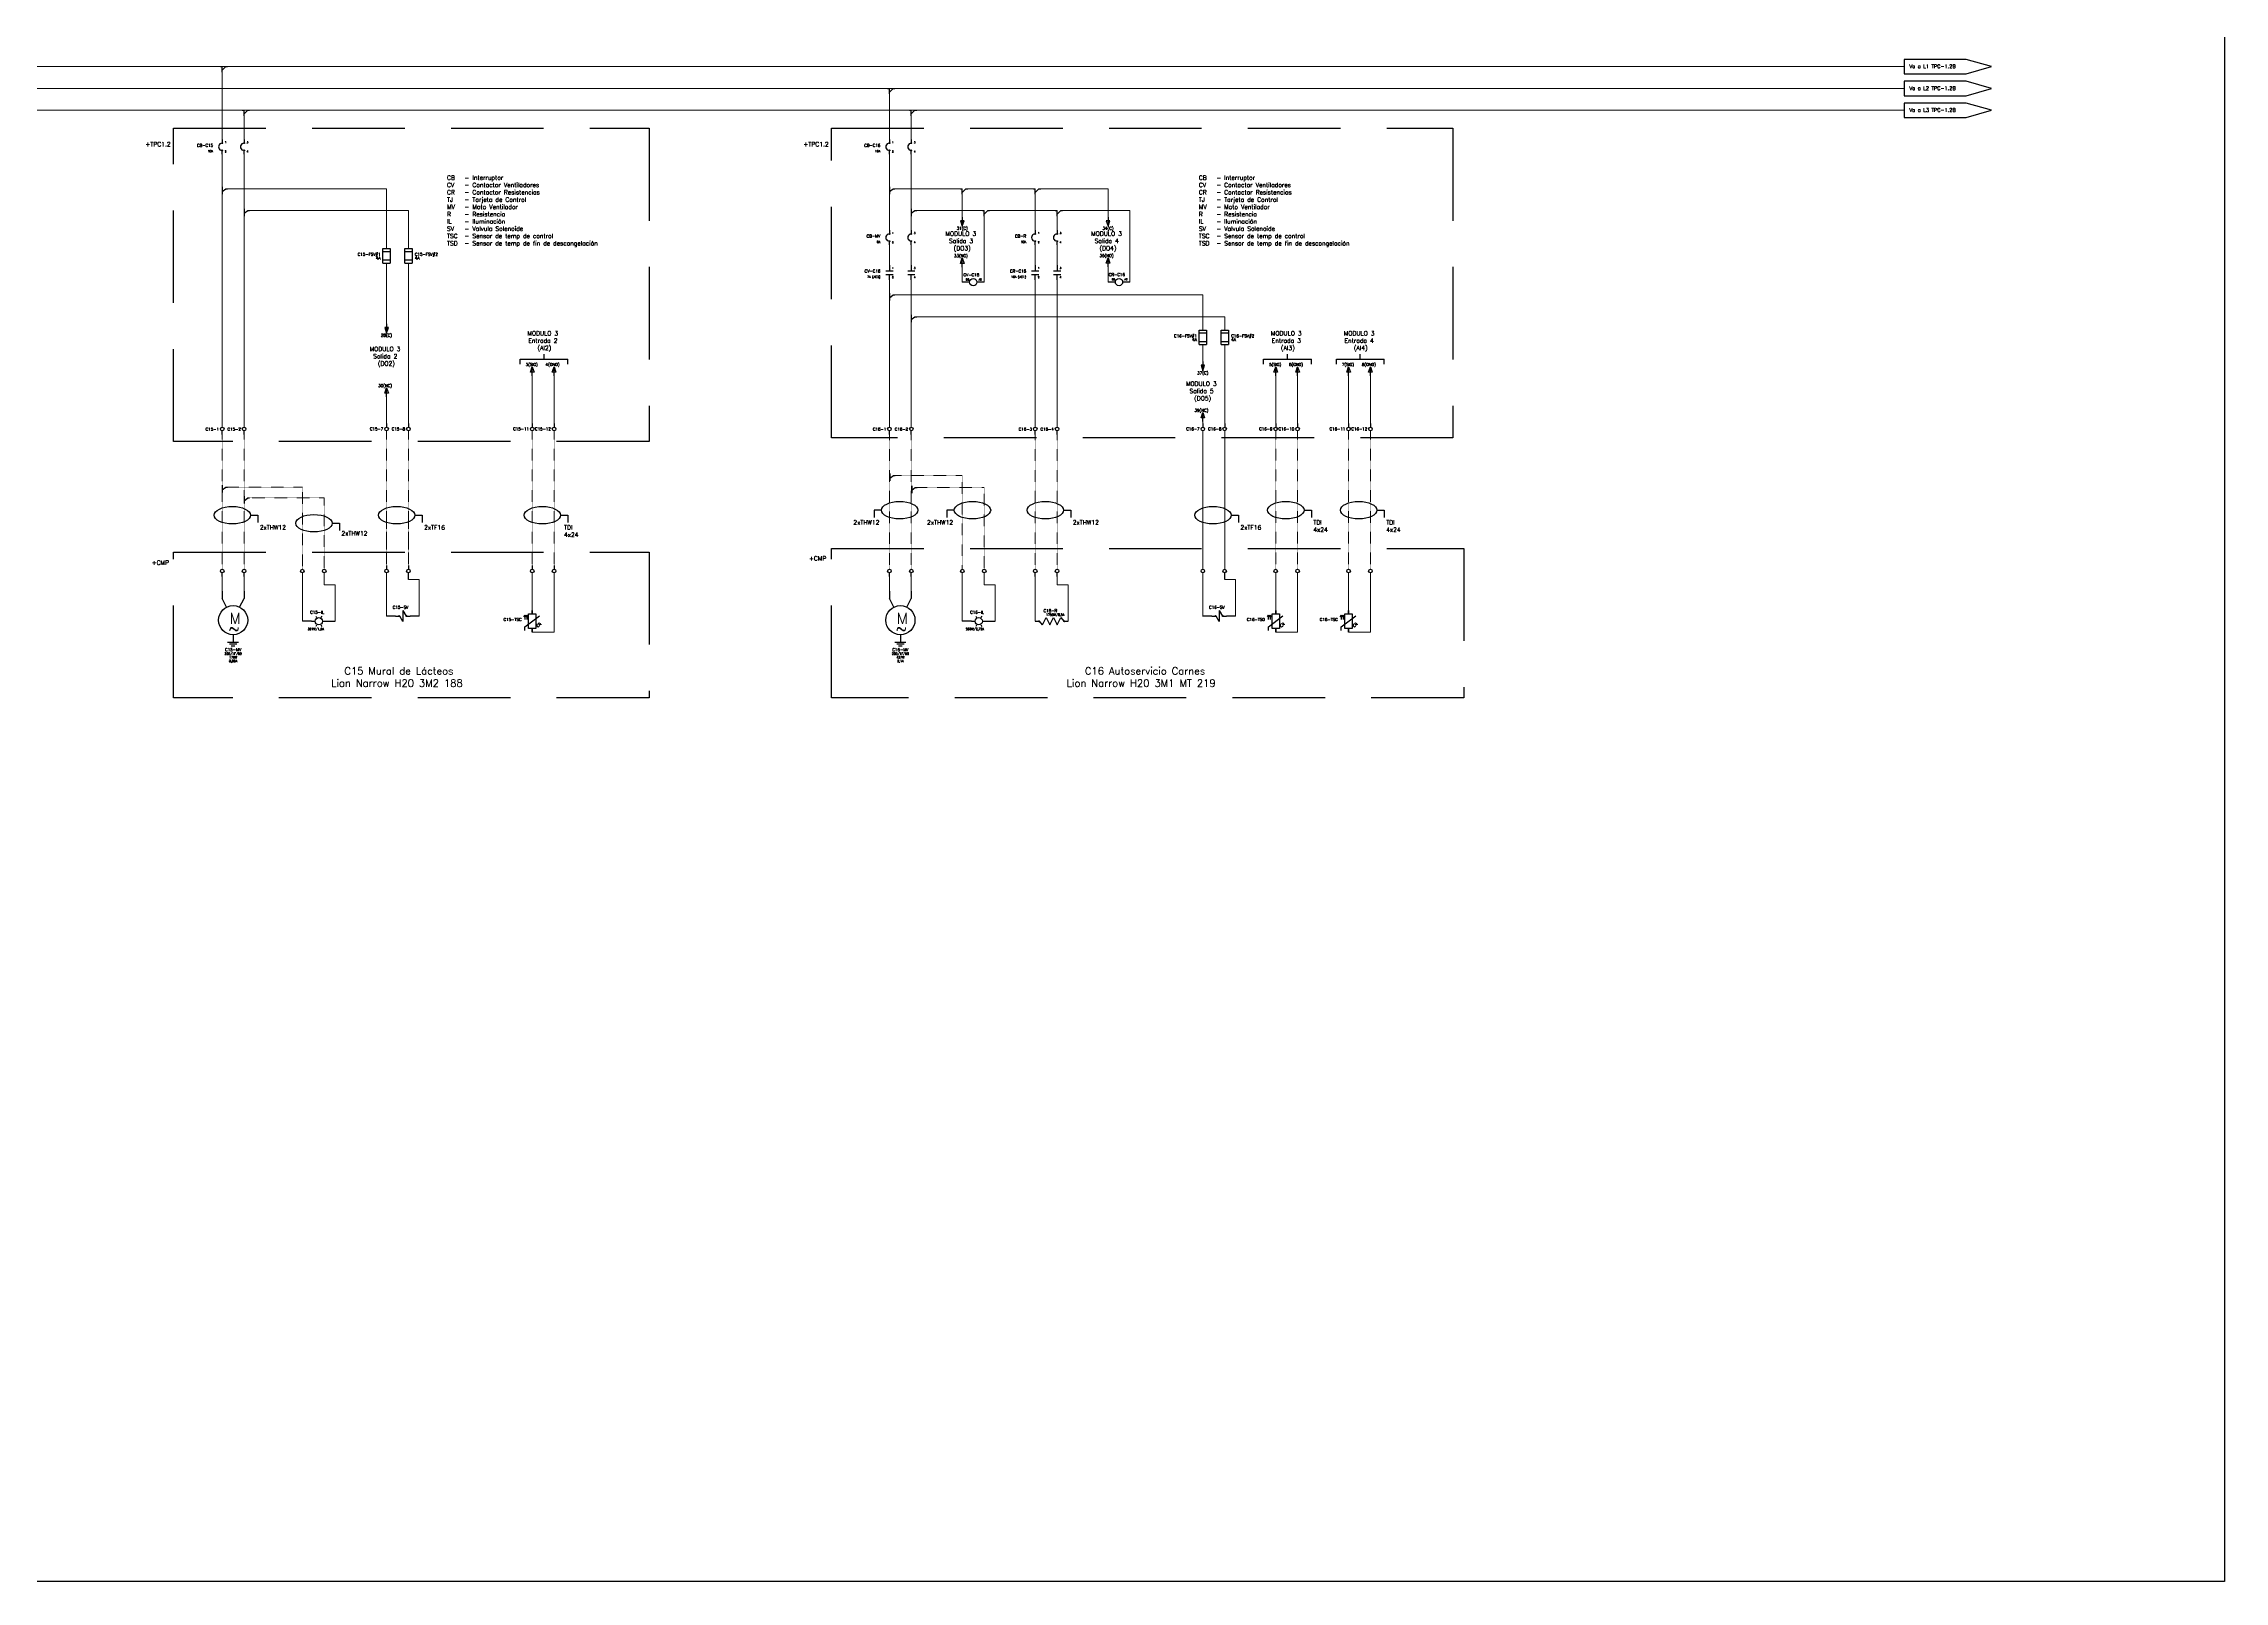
# Model space of a CAD drawing. Header units: inches. Extents: x 75782 to 87231, y -34126 to -18655.
# Drawn here: x 84239 to 87231, y -24628 to -22517 of the extents above; entities that cross this region are included whole.
import ezdxf
from ezdxf.enums import TextEntityAlignment as Align

# ---------------------------------------------------------------- set-up
doc = ezdxf.new("R2010")
doc.units = ezdxf.units.IN
doc.header["$MEASUREMENT"] = 0
doc.linetypes.add('DASHED', pattern=[19.05, 12.7, -6.35])
doc.linetypes.add('EPLANLINE7', pattern=[0])
for name, color, linetype, lineweight in [('A-Cable Belden', 9, 'Continuous', 18), ('A-Cables 220V', 6, 'Continuous', 18), ('SYMBOL', 2, 'Continuous', 25)]:
    doc.layers.add(name, color=color, linetype=linetype, lineweight=lineweight)
doc.layers.add('TEXTOS', color=7, linetype='Continuous')
doc.styles.get("Standard").update_dxf_attribs({"font": 'ROMANS.SHX'})

# ---------------------------------------------------------------- blocks, each defined once
blk = doc.blocks.new('derivación inferior')
for p, q in [((-2.5, 0), (0, 0)), ((0, -7.5), (0, 0)), ((0, -5), (5, 0)), ((5, 0), (7.5, 0))]:
    blk.add_line(p, q)
blk = doc.blocks.new('2F Breaker')
for p, q in [((0, 0), (0, -4.3)), ((30, 0), (30, -4.3)), ((0, -20), (0, -15.7)), ((30, -20), (30, -15.7))]:
    blk.add_line(p, q)
for centre in [(0, -5), (0, -15), (30, -5), (30, -15)]:
    blk.add_circle(centre, 0.653)
for centre in [(0, -10), (30, -10)]:
    blk.add_arc(centre, 5, 110, 250)
for s, p in [('2', (3.6, -17.7)), ('1', (3.6, -5)), ('3', (33.6, -5)), ('4', (33.6, -17.7))]:
    blk.add_text(s, height=2.5).set_placement(p)
at = {"flags": 4}
for tag, height, p in [('FEATURES', 3, (-12.5, -17.5)), ('NAME', 4, (-12.5, -10))]:
    blk.add_attdef(tag, text='', height=height, dxfattribs=at).set_placement(p, align=Align.RIGHT)
blk = doc.blocks.new('CONT 2F')
for p, q in [((33332.3, 23388.3), (33342.3, 23388.3)), ((33332.3, 23383.3), (33342.3, 23383.3)), ((33337.3, 23395.8), (33337.3, 23388.3)), ((33337.3, 23375.8), (33337.3, 23383.3)), ((33362.3, 23388.3), (33372.3, 23388.3)), ((33362.3, 23383.3), (33372.3, 23383.3)), ((33367.3, 23395.8), (33367.3, 23388.3)), ((33367.3, 23375.8), (33367.3, 23383.3))]:
    blk.add_line(p, q)
for s, p in [('2', (33340.9, 23378.1)), ('1', (33340.9, 23390.8)), ('3', (33370.9, 23390.8)), ('4', (33370.9, 23378.1))]:
    blk.add_text(s, height=2.5).set_placement(p)
at = {"flags": 4}
for tag, height, p in [('FEATURES', 3, (33324.8, 23378.3)), ('NAME', 4, (33324.8, 23385.8))]:
    blk.add_attdef(tag, text='', height=height, dxfattribs=at).set_placement(p, align=Align.RIGHT)
blk = doc.blocks.new('derivación a la derecha')
for p, q in [((0, 2.5), (0, -7.5)), ((0, -3.75), (5, 0)), ((5, 0), (7.5, 0))]:
    blk.add_line(p, q)
blk = doc.blocks.new('Temperature sensor')
for p, q in [((-10, -22.5), (10, -7.5)), ((-10, -27.5), (-10, -22.5))]:
    blk.add_line(p, q)
for points in [[(0, 0), (0, 0), (0, -5), (0, -5)], [(-5, -5), (5, -5), (5, -25), (-5, -25)], [(0, -30), (0, -30), (0, -25), (0, -25)]]:
    blk.add_lwpolyline(points, close=True)
at = {"layer": 'SYMBOL', "color": 0, "linetype": 'EPLANLINE7', "lineweight": 25}
for p, q in [((-10.4, -6.5), (-11.9, -8.9)), ((-10.4, -6.5), (-10.4, -12.5)), ((-10.4, -6.5), (-8.9, -8.9)), ((-7.4, -6.5), (-7.4, -12.5))]:
    blk.add_line(p, q, dxfattribs=at)
at = {"layer": 'SYMBOL', "color": 0, "linetype": 'EPLANLINE7', "lineweight": 13}
for p, q in [((-7.4, -6.5), (-8.9, -8.9)), ((-7.4, -6.5), (-5.9, -8.9)), ((-7.4, -12.5), (-7.4, -12.5)), ((-7.4, -12.5), (-7.4, -12.5)), ((6.6, -18.3), (6.6, -21.9)), ((6.6, -21.9), (8.1, -23.1)), ((9.6, -17.1), (8.1, -18.3)), ((8.1, -18.3), (9.6, -19.5)), ((8.1, -23.1), (9.6, -21.9)), ((11.1, -18.3), (9.6, -17.1)), ((9.6, -21.9), (11.1, -18.3)), ((9.6, -19.5), (12.6, -19.5))]:
    blk.add_line(p, q, dxfattribs=at)
at = {"flags": 4}
blk.add_attdef('NAME', text='', height=4, dxfattribs=at).set_placement((-14.8, -14.6), align=Align.RIGHT)
blk = doc.blocks.new('Relay Coil')
for p, q in [((5, 0), (0, 0)), ((20, 0), (15, 0))]:
    blk.add_line(p, q)
blk.add_circle((10, 0), 5)
for s, p in [('B3', (0, 2.5)), ('A2', (17.5, 2.5))]:
    blk.add_text(s, height=2.5).set_placement(p)
at = {"flags": 4}
for tag, height, p in [('NAME', 4, (18.1, 8.2)), ('INTENSIDAD', 3, (21, -10)), ('PAGE', 3, (20.6, -15.1))]:
    blk.add_attdef(tag, text='', height=height, dxfattribs=at).set_placement(p, align=Align.RIGHT)
blk = doc.blocks.new('Arrow-down')
for p, q in [((0, 0), (0, -12.5)), ((2.5, -5), (-2.5, -5)), ((-2.5, -5), (0, -12.5)), ((0, -12.5), (2.5, -5))]:
    blk.add_line(p, q)
at = {"flags": 4}
blk.add_attdef('NAME', text='', height=4, dxfattribs=at).set_placement((7.5, -17.5), align=Align.RIGHT)
blk = doc.blocks.new('Arrow-up')
for p, q in [((-2.5, 5), (0, 12.5)), ((2.5, 5), (-2.5, 5)), ((0, 0), (0, 12.5)), ((0, 12.5), (2.5, 5))]:
    blk.add_line(p, q)
at = {"flags": 4}
blk.add_attdef('NAME', text='', height=4, dxfattribs=at).set_placement((7.5, 13.5), align=Align.RIGHT)
blk = doc.blocks.new('2F motor')
for p, q in [((0, 0), (0, -10)), ((30, 0), (30, -10)), ((6.1, -22.1), (0, -10)), ((23.9, -22.1), (30, -10)), ((7.5, -70), (22.5, -70)), ((10, -72.5), (20, -72.5)), ((12.5, -75), (17.5, -75)), ((15, -60), (15, -70))]:
    blk.add_line(p, q)
blk.add_circle((15, -40), 20)
blk.add_text('M', height=15).set_placement((10, -45))
at = {"insert": (8.6, -43.8), "char_height": 15, "width": 78.304, "attachment_point": 1}
blk.add_mtext('{\\Fsimplex|c0;~}', dxfattribs=at)
at = {"flags": 4}
for tag, height, p in [('VOLTAJE', 3, (15, -87.5)), ('NAME', 4, (15, -82.5)), ('HP', 3, (15, -92.5)), ('CURRENT', 3, (15, -97.5))]:
    blk.add_attdef(tag, text='', height=height, dxfattribs=at).set_placement(p, align=Align.CENTER)
blk = doc.blocks.new('Heater')
for p, q in [((0, 0), (4.3, 0)), ((10, -5), (5.7, 0)), ((10, -5), (15, 5)), ((15, 5), (20, -5)), ((20, -5), (25, 5)), ((25, 5), (30, -5)), ((30, -5), (35, 5)), ((35, 5), (39.3, 0)), ((40.7, 0), (45, 0))]:
    blk.add_line(p, q)
for centre in [(5, 0), (40, 0)]:
    blk.add_circle(centre, 0.704)
at = {"flags": 4}
for tag, height, p in [('NAME', 4, (30, 12.5)), ('DATA', 3, (27.5, 7.5))]:
    blk.add_attdef(tag, text='', height=height, dxfattribs=at).set_placement(p, align=Align.RIGHT)
blk = doc.blocks.new('Pilot Light')
for p, q in [((-10, 0), (-5, 0)), ((-4.1, 7.1), (-3, 5.2)), ((4.1, 7.1), (3, 5.2)), ((5, 0), (10, 0)), ((-3, -5.2), (-4.1, -7.1)), ((3, -5.2), (4.1, -7.1))]:
    blk.add_line(p, q)
blk.add_circle((0, 0), 5)
at = {"flags": 4}
for tag, height, p in [('NAME', 4, (7.4, 10.4)), ('COLOR', 3, (7.2, -12.1))]:
    blk.add_attdef(tag, text='', height=height, dxfattribs=at).set_placement(p, align=Align.RIGHT)
blk = doc.blocks.new('Fusible')
at = {"color": 0, "ltscale": 0.1}
for p, q in [((45791, 2917.9), (45791, 2937.9)), ((45791, 2937.9), (45801, 2937.9)), ((45791, 2933.9), (45801, 2933.9)), ((45801, 2937.9), (45801, 2917.9)), ((45801, 2921.9), (45791, 2921.9)), ((45791, 2917.9), (45801, 2917.9))]:
    blk.add_line(p, q, dxfattribs=at)
at = {"flags": 4}
for p in [(45787.9, 2927.9), (45787.9, 2922.9)]:
    blk.add_attdef('NAME', text='', height=4, dxfattribs=at).set_placement(p, align=Align.RIGHT)
blk = doc.blocks.new('fusible1')
at = {"color": 0, "ltscale": 0.1}
for p, q in [((45821, 2917.9), (45821, 2937.9)), ((45821, 2937.9), (45831, 2937.9)), ((45821, 2933.9), (45831, 2933.9)), ((45831, 2937.9), (45831, 2917.9)), ((45831, 2921.9), (45821, 2921.9)), ((45821, 2917.9), (45831, 2917.9))]:
    blk.add_line(p, q, dxfattribs=at)
at = {"flags": 4}
for p in [(45834.9, 2927.9), (45834.9, 2922.9)]:
    blk.add_attdef('NAME', p, '', height=4, dxfattribs=at)
blk = doc.blocks.new('Borne - abajo')
blk.add_line((0, 0), (0, 5))
blk.add_circle((0, 7.5), 2.5)
at = {"flags": 4}
blk.add_attdef('NAME', text='', height=4, dxfattribs=at).set_placement((-4.4, 5.3), align=Align.RIGHT)
blk.add_attdef('#', (4.6, 5.9), '', height=3, dxfattribs=at)
blk = doc.blocks.new('Borne - arriba')
blk.add_line((0, 0), (0, -5))
blk.add_circle((0, -7.5), 2.5)
at = {"flags": 4}
blk.add_attdef('NAME', text='', height=4, dxfattribs=at).set_placement((-4.4, -9.3), align=Align.RIGHT)
blk.add_attdef('#', (4.6, -8.9), '', height=3, dxfattribs=at)
blk = doc.blocks.new('Solenoid Coil')
for p, q in [((0, 0), (4.3, 0)), ((10, -7.5), (5.7, 0)), ((10, 7.5), (10, -7.5)), ((10, 7.5), (14.3, 0)), ((15.7, 0), (20, 0))]:
    blk.add_line(p, q)
for centre in [(5, 0), (15, 0)]:
    blk.add_circle(centre, 0.704)
at = {"flags": 4}
for tag, height, p in [('NAME', 4, (17.5, 10)), ('PAGE', 3, (15, -17.5))]:
    blk.add_attdef(tag, text='', height=height, dxfattribs=at).set_placement(p, align=Align.RIGHT)

msp = doc.modelspace()

# ---------------------------------------------------------------- linework, layer by layer
for p, q in [((85504.3, -22844.8), (85499.3, -22844.8)), ((85529.3, -22844.8), (85524.3, -22844.8)), ((85704.3, -22844.6), (85699.3, -22844.6)), ((85729.3, -22844.6), (85724.3, -22844.6)), ((84483.7, -23248.8), (84483.7, -23243.8)), ((84513.7, -23248.8), (84513.7, -23243.8)), ((84709.2, -23233.8), (84709.2, -23238.8)), ((84739.2, -23233.8), (84739.2, -23238.8)), ((84909.2, -23233.8), (84909.2, -23238.8)), ((84939.2, -23233.8), (84939.2, -23238.8)), ((85399.3, -23248.8), (85399.3, -23243.8)), ((85429.3, -23248.8), (85429.3, -23243.8)), ((85599.3, -23248.8), (85599.3, -23243.8)), ((85629.3, -23248.8), (85629.3, -23243.8)), ((84606.2, -23310.3), (84593.7, -23310.3)), ((84626.2, -23310.3), (84638.7, -23310.3)), ((84721.7, -23303.1), (84709.2, -23303.1)), ((84754.2, -23303.1), (84741.7, -23303.1)), ((85511.8, -23310.3), (85499.3, -23310.3)), ((85531.8, -23310.3), (85544.3, -23310.3)), ((85841.8, -23303.1), (85829.3, -23303.1)), ((85874.3, -23303.1), (85861.8, -23303.1))]:
    msp.add_line(p, q)
at = {"ltscale": 0.1}
for p, q in [((84892.5, -22957.1), (84892.5, -22950.4)), ((84892.5, -22950.4), (84958.1, -22950.4)), ((84925.3, -22950.4), (84925.3, -22943.7)), ((84958.1, -22957.1), (84958.1, -22950.4)), ((85912.6, -22957.1), (85912.6, -22950.4)), ((85912.6, -22950.4), (85978.2, -22950.4)), ((85945.4, -22950.4), (85945.4, -22943.7)), ((85978.2, -22957.1), (85978.2, -22950.4)), ((86012.6, -22957.1), (86012.6, -22950.4)), ((86012.6, -22950.4), (86078.2, -22950.4)), ((86045.4, -22950.4), (86045.4, -22943.7)), ((86078.2, -22957.1), (86078.2, -22950.4)), ((85388.2, -23157.8), (85378.2, -23157.8)), ((85378.2, -23157.8), (85378.2, -23167.8)), ((85488.2, -23157.8), (85478.2, -23157.8)), ((85478.2, -23157.8), (85478.2, -23167.8)), ((85638.2, -23157.8), (85648.2, -23157.8)), ((85648.2, -23157.8), (85648.2, -23167.8)), ((85968.2, -23157.8), (85978.2, -23157.8)), ((85978.2, -23157.8), (85978.2, -23167.8)), ((86068.2, -23157.8), (86078.2, -23157.8)), ((86078.2, -23157.8), (86078.2, -23167.8)), ((84522.7, -23164.7), (84532.7, -23164.7)), ((84532.7, -23164.7), (84532.7, -23174.7)), ((84634.6, -23175.7), (84644.6, -23175.7)), ((84644.6, -23175.7), (84644.6, -23185.7)), ((84748.1, -23164.7), (84758.1, -23164.7)), ((84748.1, -23164.7), (84758.1, -23164.7)), ((84758.1, -23164.7), (84758.1, -23174.7)), ((84758.1, -23164.7), (84758.1, -23174.7)), ((84948.1, -23164.7), (84958.1, -23164.7)), ((84958.1, -23164.7), (84958.1, -23174.7)), ((85868.2, -23164.7), (85878.2, -23164.7)), ((85868.2, -23164.7), (85878.2, -23164.7)), ((85878.2, -23164.7), (85878.2, -23174.7)), ((85878.2, -23164.7), (85878.2, -23174.7)), ((84739.2, -23253.1), (84739.2, -23243.8)), ((85859.3, -23253.1), (85859.3, -23243.8))]:
    msp.add_line(p, q, dxfattribs=at)
msp.add_lwpolyline([(75782.1, -18655.2), (87231.1, -18655.2), (87231.1, -24628.5), (75782.1, -24628.5)], close=True, dxfattribs=at)
msp.add_lwpolyline([(75782.1, -18655.2), (87231.1, -18655.2), (87231.1, -24628.5), (75782.1, -24628.5)], close=True, dxfattribs=at)
for points in [[(86876.7, -22538.8), (86791.7, -22538.8), (86791.7, -22558.8), (86876.7, -22558.8), (86911.7, -22548.8), (86876.7, -22538.8)], [(86876.7, -22568.8), (86791.7, -22568.8), (86791.7, -22588.8), (86876.7, -22588.8), (86911.7, -22578.8), (86876.7, -22568.8)], [(86876.7, -22598.8), (86791.7, -22598.8), (86791.7, -22618.8), (86876.7, -22618.8), (86911.7, -22608.8), (86876.7, -22598.8)]]:
    msp.add_lwpolyline(points, dxfattribs=at)
at = {"linetype": 'DASHED', "ltscale": 10}
for points in [[(84416.7, -22633.3), (85069.6, -22633.3), (85069.6, -23063.6), (84416.7, -23063.6)], [(85319.6, -22633.3), (86172.5, -22633.3), (86172.5, -23058.6), (85319.6, -23058.6)], [(84416.7, -23215.2), (85069.6, -23215.2), (85069.6, -23415.5), (84416.7, -23415.5)], [(85319.6, -23210.2), (86187.5, -23210.2), (86187.5, -23415.5), (85319.6, -23415.5)]]:
    msp.add_lwpolyline(points, close=True, dxfattribs=at)
for centre in [(84483.7, -23241.3), (84513.7, -23241.3), (84593.7, -23241.3), (84623.7, -23241.3), (84709.2, -23241.3), (84709.2, -23241.3), (84709.2, -23241.3), (84739.2, -23241.3), (84739.2, -23241.3), (84739.2, -23241.3), (84909.2, -23241.3), (84939.2, -23241.3), (85399.3, -23241.3), (85429.3, -23241.3), (85499.3, -23241.3), (85529.3, -23241.3), (85599.3, -23241.3), (85629.3, -23241.3), (85829.3, -23241.3), (85859.3, -23241.3), (85929.3, -23241.3), (85959.3, -23241.3), (86029.3, -23241.3), (86059.3, -23241.3)]:
    msp.add_circle(centre, 2.5)
at = {"ltscale": 0.1}
for centre in [(84497.7, -23164.7), (84723.1, -23164.7), (84923.1, -23164.7), (85413.2, -23157.8), (85513.2, -23157.8), (85613.2, -23157.8), (85843.2, -23164.7), (85943.2, -23157.8), (86043.2, -23157.8), (84609.6, -23175.7)]:
    msp.add_ellipse(centre, major_axis=(-25, 0), ratio=0.48, dxfattribs=at)
at = {"layer": 'A-Cable Belden'}
for p, q in [((84909.2, -23043.8), (84909.2, -22973.3)), ((84939.2, -22973.3), (84939.2, -23043.8)), ((85929.3, -23043.8), (85929.3, -22973.3)), ((85959.3, -22973.3), (85959.3, -23043.8)), ((86029.3, -23043.8), (86029.3, -22973.3)), ((86059.3, -22973.3), (86059.3, -23043.8)), ((84909.2, -23297.8), (84909.2, -23243.8)), ((84939.2, -23243.8), (84939.2, -23325.3)), ((85929.3, -23295.3), (85929.3, -23243.8)), ((85959.3, -23243.8), (85959.3, -23325.3)), ((86029.3, -23297.8), (86029.3, -23243.8)), ((86059.3, -23243.8), (86059.3, -23325.3)), ((84939.2, -23325.3), (84909.2, -23325.3)), ((85959.3, -23325.3), (85929.3, -23325.3)), ((86059.3, -23325.3), (86029.3, -23325.3))]:
    msp.add_line(p, q, dxfattribs=at)
at = {"layer": 'A-Cable Belden', "linetype": 'DASHED', "ltscale": 0.01}
for p, q in [((84909.2, -23048.8), (84909.2, -23233.8)), ((84939.2, -23048.8), (84939.2, -23233.8)), ((85929.3, -23048.8), (85929.3, -23238.8)), ((85959.3, -23048.8), (85959.3, -23238.8)), ((86029.3, -23048.8), (86029.3, -23238.8)), ((86059.3, -23048.8), (86059.3, -23238.8))]:
    msp.add_line(p, q, dxfattribs=at)
at = {"layer": 'A-Cables 220V'}
for p, q in [((80463, -22548.8), (86791.7, -22548.8)), ((84483.7, -22648.9), (84483.7, -22548.8)), ((80462.8, -22578.8), (86791.7, -22578.8)), ((85399.3, -22648.9), (85399.3, -22578.8)), ((80462.8, -22608.8), (86791.7, -22608.8)), ((84513.7, -22648.9), (84513.7, -22608.8)), ((85429.3, -22648.9), (85429.3, -22608.7)), ((84483.7, -22668.9), (84483.7, -22713.9)), ((84513.7, -22668.9), (84513.7, -22743.9)), ((85399.3, -22668.9), (85399.3, -22768.9)), ((85429.3, -22668.9), (85429.3, -22768.9)), ((84483.7, -22723.9), (84483.7, -23043.8)), ((84491.2, -22716.4), (84709.2, -22716.4)), ((84709.2, -22716.4), (84709.2, -22798.5)), ((85406.8, -22716.4), (85499.3, -22716.4)), ((85499.3, -22723.9), (85499.3, -22755.3)), ((85504.3, -22716.4), (85506.8, -22716.4)), ((85506.8, -22716.4), (85596.8, -22716.4)), ((85599.3, -22773.5), (85599.3, -22716.4)), ((85604.3, -22716.4), (85699.3, -22716.4)), ((85699.3, -22716.4), (85699.3, -22755.3)), ((84513.7, -22753.9), (84513.7, -23043.8)), ((84521.2, -22746.4), (84739.2, -22746.4)), ((84739.2, -22746.4), (84739.2, -22798.5)), ((85399.3, -22768.9), (85399.3, -22777.9)), ((85429.3, -22768.9), (85429.3, -22777.9)), ((85436.8, -22746.4), (85529.3, -22746.4)), ((85529.3, -22753.9), (85529.3, -22844.8)), ((85534.3, -22746.4), (85536.8, -22746.4)), ((85536.8, -22746.4), (85626.8, -22746.4)), ((85629.3, -22773.5), (85629.3, -22746.4)), ((85634.3, -22746.4), (85729.3, -22746.4)), ((85729.3, -22746.4), (85729.3, -22844.6)), ((85399.3, -22789.2), (85399.3, -22829)), ((85429.3, -22789.2), (85429.3, -22829)), ((85599.3, -22793.5), (85599.3, -22829)), ((85629.3, -22793.5), (85629.3, -22829)), ((84709.2, -22818.5), (84709.2, -22902.1)), ((84739.2, -22818.5), (84739.2, -23043.8)), ((85499.3, -22824), (85499.3, -22844.8)), ((85699.3, -22823.8), (85699.3, -22844.6)), ((85399.3, -22834), (85399.3, -22869.8)), ((85429.3, -22834), (85429.3, -22899.8)), ((85599.3, -22834), (85599.3, -23043.8)), ((85629.3, -22834), (85629.3, -23043.8)), ((85399.3, -22869.8), (85399.3, -22933.7)), ((85406.8, -22862.3), (85829.3, -22862.3)), ((85829.3, -22862.3), (85829.3, -22910.5)), ((85429.3, -22896.1), (85429.3, -23043.8)), ((85436.8, -22892.3), (85859.3, -22892.4)), ((85859.3, -22892.4), (85859.3, -22910.5)), ((85399.3, -22933.7), (85399.3, -23043.8)), ((85859.3, -22930.5), (85859.3, -23043.8)), ((84709.2, -23002.3), (84709.2, -23043.8)), ((85829.3, -23036.2), (85829.3, -23043.8)), ((85829.3, -23048.8), (85829.3, -23238.8)), ((85859.3, -23238.8), (85859.3, -23048.8)), ((84483.7, -23243.8), (84483.7, -23268.8)), ((84513.7, -23243.8), (84513.7, -23268.8)), ((84593.7, -23243.8), (84593.7, -23310.3)), ((84623.7, -23243.8), (84623.7, -23260.3)), ((84709.2, -23243.8), (84709.2, -23303.1)), ((85399.3, -23243.8), (85399.3, -23268.8)), ((85429.3, -23243.8), (85429.3, -23268.8)), ((85499.3, -23243.8), (85499.3, -23310.3)), ((85529.3, -23243.8), (85529.3, -23260.3)), ((85599.3, -23243.8), (85599.3, -23310.3)), ((85629.3, -23243.8), (85629.3, -23260.3)), ((85829.3, -23243.8), (85829.3, -23303.1)), ((84638.7, -23260.3), (84623.7, -23260.3)), ((84638.7, -23310.3), (84638.7, -23260.3)), ((84754.2, -23253.1), (84739.2, -23253.1)), ((84754.2, -23303.1), (84754.2, -23253.1)), ((85544.3, -23260.3), (85529.3, -23260.3)), ((85544.3, -23310.3), (85544.3, -23260.3)), ((85644.3, -23260.3), (85629.3, -23260.3)), ((85644.3, -23310.3), (85644.3, -23260.3)), ((85829.3, -23255.6), (85829.3, -23303.8)), ((85874.3, -23253.1), (85859.3, -23253.1)), ((85874.3, -23303.1), (85874.3, -23253.1))]:
    msp.add_line(p, q, dxfattribs=at)
at = {"layer": 'A-Cables 220V', "ltscale": 0.1}
msp.add_line((85829.3, -22930.5), (85829.3, -22953.8), dxfattribs=at)
at = {"layer": 'A-Cables 220V', "linetype": 'DASHED', "ltscale": 0.01}
for p, q in [((84483.7, -23048.8), (84483.7, -23238.8)), ((84513.7, -23048.8), (84513.7, -23238.8)), ((84709.2, -23048.8), (84709.2, -23233.8)), ((84709.2, -23048.8), (84709.2, -23238.8)), ((84739.2, -23048.8), (84739.2, -23238.8)), ((85399.3, -23053.8), (85399.3, -23238.8)), ((85429.3, -23053.8), (85429.3, -23238.8)), ((85599.3, -23053.8), (85599.3, -23238.8)), ((85629.3, -23053.8), (85629.3, -23238.8)), ((84593.7, -23126), (84491.2, -23126)), ((84593.7, -23126), (84593.7, -23238.8)), ((85499.3, -23110), (85499.3, -23238.8)), ((85529.3, -23126.7), (85529.3, -23238.8)), ((84623.7, -23141), (84521.2, -23141)), ((84623.7, -23141), (84623.7, -23238.8)), ((84709.2, -23157.6), (84709.2, -23226.7)), ((84739.2, -23157.6), (84739.2, -23226.7))]:
    msp.add_line(p, q, dxfattribs=at)
for points in [[(85407.3, -23110), (85499.3, -23110)], [(85437.3, -23126.7), (85529.3, -23126.7)]]:
    msp.add_lwpolyline(points, dxfattribs=at)

# ---------------------------------------------------------------- block references
for name, p in [('derivación inferior', (84483.7, -22548.8)), ('derivación inferior', (85399.3, -22578.8)), ('derivación inferior', (85399.3, -22578.8)), ('derivación inferior', (85399.3, -22578.8)), ('derivación inferior', (84513.7, -22608.8)), ('derivación inferior', (85429.3, -22608.7)), ('derivación inferior', (85429.3, -22608.7)), ('derivación inferior', (85429.3, -22608.7)), ('derivación a la derecha', (84483.7, -22716.4)), ('derivación a la derecha', (85399.3, -22716.4)), ('derivación inferior', (85499.3, -22716.4)), ('derivación inferior', (85599.3, -22716.4)), ('derivación a la derecha', (84513.7, -22746.4)), ('derivación a la derecha', (85429.3, -22746.4)), ('derivación inferior', (85529.3, -22746.4)), ('derivación inferior', (85629.3, -22746.4)), ('derivación a la derecha', (85399.3, -22862.3)), ('derivación a la derecha', (85429.3, -22892.3)), ('derivación a la derecha', (84483.7, -23126)), ('derivación a la derecha', (85399.8, -23110)), ('derivación a la derecha', (85429.8, -23126.7)), ('derivación a la derecha', (84513.7, -23141))]:
    msp.add_blockref(name, p)
ref = msp.add_blockref('2F Breaker', (84483.7, -22648.9))
ref.add_attrib('NAME', 'CB-C15', dxfattribs={"height": 4}).set_placement((84471.2, -22658.9), align=Align.RIGHT)
ref.add_attrib('FEATURES', '10A', dxfattribs={"height": 3}).set_placement((84471.2, -22666.4), align=Align.RIGHT)
ref = msp.add_blockref('2F Breaker', (85399.3, -22648.9))
ref.add_attrib('NAME', 'CB-C16', dxfattribs={"height": 4}).set_placement((85386.8, -22658.9), align=Align.RIGHT)
ref.add_attrib('FEATURES', '16A', dxfattribs={"height": 3}).set_placement((85386.8, -22666.4), align=Align.RIGHT)
ref = msp.add_blockref('Arrow-down', (85499.3, -22755.3))
ref.add_attrib('NAME', '31(C)', dxfattribs={"height": 4}).set_placement((85506.8, -22772.8), align=Align.RIGHT)
ref = msp.add_blockref('Arrow-down', (85699.3, -22755.3))
ref.add_attrib('NAME', '34(C)', dxfattribs={"height": 4}).set_placement((85706.8, -22772.8), align=Align.RIGHT)
at = {"color": 0}
ref = msp.add_blockref('Fusible', (38913.2, -25736.4), dxfattribs=at)
ref.add_attrib('NAME', 'C15-FSV#1', dxfattribs={"height": 4}).set_placement((84701.1, -22808.5), align=Align.RIGHT)
ref.add_attrib('NAME', '4A', dxfattribs={"height": 4}).set_placement((84701.1, -22813.5), align=Align.RIGHT)
ref = msp.add_blockref('fusible1', (38913.2, -25736.4), dxfattribs=at)
ref.add_attrib('NAME', 'C15-FSV#2', (84748.1, -22808.5), dxfattribs={"height": 4})
ref.add_attrib('NAME', '4A', (84748.1, -22813.5), dxfattribs={"height": 4})
ref = msp.add_blockref('2F Breaker', (85399.3, -22773.5))
ref.add_attrib('NAME', 'CB-MV', dxfattribs={"height": 4}).set_placement((85386.8, -22783.5), align=Align.RIGHT)
ref.add_attrib('FEATURES', '6A', dxfattribs={"height": 3}).set_placement((85386.8, -22791), align=Align.RIGHT)
ref = msp.add_blockref('2F Breaker', (85599.3, -22773.5))
ref.add_attrib('NAME', 'CB-R', dxfattribs={"height": 4}).set_placement((85586.8, -22783.5), align=Align.RIGHT)
ref.add_attrib('FEATURES', '10A', dxfattribs={"height": 3}).set_placement((85586.8, -22791), align=Align.RIGHT)
ref = msp.add_blockref('CONT 2F', (52062, -46217.3))
ref.add_attrib('NAME', 'CV-C16', dxfattribs={"height": 4}).set_placement((85386.8, -22831.5), align=Align.RIGHT)
ref.add_attrib('FEATURES', '7A (AC3)', dxfattribs={"height": 3}).set_placement((85386.8, -22839), align=Align.RIGHT)
ref = msp.add_blockref('Arrow-up', (85499.3, -22824))
ref.add_attrib('NAME', '33(NC)', dxfattribs={"height": 4}).set_placement((85506.8, -22810.5), align=Align.RIGHT)
ref = msp.add_blockref('CONT 2F', (52262, -46217.3))
ref.add_attrib('NAME', 'CR-C16', dxfattribs={"height": 4}).set_placement((85586.8, -22831.5), align=Align.RIGHT)
ref.add_attrib('FEATURES', '16A (AC1)', dxfattribs={"height": 3}).set_placement((85586.8, -22839), align=Align.RIGHT)
ref = msp.add_blockref('Arrow-up', (85699.3, -22823.8))
ref.add_attrib('NAME', '35(NO)', dxfattribs={"height": 4}).set_placement((85706.8, -22810.3), align=Align.RIGHT)
ref = msp.add_blockref('Relay Coil', (85504.3, -22844.8))
ref.add_attrib('NAME', 'CV-C16', dxfattribs={"height": 4}).set_placement((85522.4, -22836.6), align=Align.RIGHT)
ref = msp.add_blockref('Relay Coil', (85704.3, -22844.6))
ref.add_attrib('NAME', 'CR-C16', dxfattribs={"height": 4}).set_placement((85722.4, -22836.4), align=Align.RIGHT)
ref = msp.add_blockref('Arrow-down', (84709.2, -22902.1))
ref.add_attrib('NAME', '28(C)', dxfattribs={"height": 4}).set_placement((84716.7, -22919.6), align=Align.RIGHT)
ref = msp.add_blockref('Fusible', (40033.3, -25848.4), dxfattribs=at)
ref.add_attrib('NAME', 'C16-FSV#1', dxfattribs={"height": 4}).set_placement((85821.3, -22920.5), align=Align.RIGHT)
ref.add_attrib('NAME', '4A', dxfattribs={"height": 4}).set_placement((85821.3, -22925.5), align=Align.RIGHT)
ref = msp.add_blockref('fusible1', (40033.3, -25848.4), dxfattribs=at)
ref.add_attrib('NAME', 'C16-FSV#2', (85868.3, -22920.5), dxfattribs={"height": 4})
ref.add_attrib('NAME', '4A', (85868.3, -22925.5), dxfattribs={"height": 4})
ref = msp.add_blockref('Arrow-up', (84909.2, -22973.3))
ref.add_attrib('NAME', '3(SIG)', dxfattribs={"height": 4}).set_placement((84916.7, -22959.8), align=Align.RIGHT)
ref = msp.add_blockref('Arrow-up', (84939.2, -22973.3))
ref.add_attrib('NAME', '4(GND)', dxfattribs={"height": 4}).set_placement((84946.7, -22959.8), align=Align.RIGHT)
ref = msp.add_blockref('Arrow-down', (85829.3, -22953.8))
ref.add_attrib('NAME', '37(C)', dxfattribs={"height": 4}).set_placement((85836.8, -22971.3), align=Align.RIGHT)
ref = msp.add_blockref('Arrow-up', (85929.3, -22973.3))
ref.add_attrib('NAME', '5(SIG)', dxfattribs={"height": 4}).set_placement((85936.8, -22959.8), align=Align.RIGHT)
ref = msp.add_blockref('Arrow-up', (85959.3, -22973.3))
ref.add_attrib('NAME', '6(GND)', dxfattribs={"height": 4}).set_placement((85966.8, -22959.8), align=Align.RIGHT)
ref = msp.add_blockref('Arrow-up', (86029.3, -22973.3))
ref.add_attrib('NAME', '7(SIG)', dxfattribs={"height": 4}).set_placement((86036.8, -22959.8), align=Align.RIGHT)
ref = msp.add_blockref('Arrow-up', (86059.3, -22973.3))
ref.add_attrib('NAME', '8(GND)', dxfattribs={"height": 4}).set_placement((86066.8, -22959.8), align=Align.RIGHT)
ref = msp.add_blockref('Arrow-up', (84709.2, -23002.3))
ref.add_attrib('NAME', '30(NC)', dxfattribs={"height": 4}).set_placement((84716.7, -22988.8), align=Align.RIGHT)
ref = msp.add_blockref('Borne - arriba', (84709.2, -23038.8))
ref.add_attrib('NAME', 'C15-7', dxfattribs={"height": 4}).set_placement((84704.7, -23048.2), align=Align.RIGHT)
ref = msp.add_blockref('Borne - arriba', (84739.2, -23038.8))
ref.add_attrib('NAME', 'C15-8', dxfattribs={"height": 4}).set_placement((84734.7, -23048.2), align=Align.RIGHT)
ref = msp.add_blockref('Borne - arriba', (84909.2, -23038.8))
ref.add_attrib('NAME', 'C15-11', dxfattribs={"height": 4}).set_placement((84904.7, -23048.2), align=Align.RIGHT)
ref = msp.add_blockref('Borne - arriba', (84939.2, -23038.8))
ref.add_attrib('NAME', 'C15-12', dxfattribs={"height": 4}).set_placement((84934.7, -23048.2), align=Align.RIGHT)
ref = msp.add_blockref('Borne - arriba', (85829.3, -23038.8))
ref.add_attrib('NAME', 'C16-7', dxfattribs={"height": 4}).set_placement((85824.9, -23048.2), align=Align.RIGHT)
ref = msp.add_blockref('Arrow-up', (85829.3, -23036.2))
ref.add_attrib('NAME', '39(NC)', dxfattribs={"height": 4}).set_placement((85836.8, -23022.7), align=Align.RIGHT)
ref = msp.add_blockref('Borne - arriba', (85859.3, -23038.8))
ref.add_attrib('NAME', 'C16-8', dxfattribs={"height": 4}).set_placement((85854.9, -23048.2), align=Align.RIGHT)
ref = msp.add_blockref('Borne - arriba', (85929.3, -23038.8))
ref.add_attrib('NAME', 'C16-9', dxfattribs={"height": 4}).set_placement((85924.9, -23048.2), align=Align.RIGHT)
ref = msp.add_blockref('Borne - arriba', (85959.3, -23038.8))
ref.add_attrib('NAME', 'C16-10', dxfattribs={"height": 4}).set_placement((85954.9, -23048.2), align=Align.RIGHT)
ref = msp.add_blockref('Borne - arriba', (86029.3, -23038.8))
ref.add_attrib('NAME', 'C16-11', dxfattribs={"height": 4}).set_placement((86024.9, -23048.2), align=Align.RIGHT)
ref = msp.add_blockref('Borne - arriba', (86059.3, -23038.8))
ref.add_attrib('NAME', 'C16-12', dxfattribs={"height": 4}).set_placement((86054.9, -23048.2), align=Align.RIGHT)
ref = msp.add_blockref('Borne - abajo', (84483.7, -23053.8))
ref.add_attrib('NAME', 'C15-1', dxfattribs={"height": 4}).set_placement((84479.3, -23048.5), align=Align.RIGHT)
ref = msp.add_blockref('Borne - abajo', (84513.7, -23053.8))
ref.add_attrib('NAME', 'C15-2', dxfattribs={"height": 4}).set_placement((84509.3, -23048.5), align=Align.RIGHT)
ref = msp.add_blockref('Borne - abajo', (85399.3, -23053.8))
ref.add_attrib('NAME', 'C16-1', dxfattribs={"height": 4}).set_placement((85394.9, -23048.5), align=Align.RIGHT)
ref = msp.add_blockref('Borne - abajo', (85429.3, -23053.8))
ref.add_attrib('NAME', 'C16-2', dxfattribs={"height": 4}).set_placement((85424.9, -23048.5), align=Align.RIGHT)
ref = msp.add_blockref('Borne - abajo', (85599.3, -23053.8))
ref.add_attrib('NAME', 'C16-3', dxfattribs={"height": 4}).set_placement((85594.9, -23048.5), align=Align.RIGHT)
ref = msp.add_blockref('Borne - abajo', (85629.3, -23053.8))
ref.add_attrib('NAME', 'C16-4', dxfattribs={"height": 4}).set_placement((85624.9, -23048.5), align=Align.RIGHT)
ref = msp.add_blockref('2F motor', (84483.7, -23268.8))
ref.add_attrib('CURRENT', '0,85A', dxfattribs={"height": 3}).set_placement((84498.7, -23366.3), align=Align.CENTER)
ref.add_attrib('HP', '175W', dxfattribs={"height": 3}).set_placement((84498.7, -23361.3), align=Align.CENTER)
ref.add_attrib('VOLTAJE', '220/1F/60', dxfattribs={"height": 3}).set_placement((84498.7, -23356.3), align=Align.CENTER)
ref.add_attrib('NAME', 'C15-MV', dxfattribs={"height": 4}).set_placement((84498.7, -23351.3), align=Align.CENTER)
ref = msp.add_blockref('2F motor', (85399.3, -23268.8))
ref.add_attrib('CURRENT', '2,1A', dxfattribs={"height": 3}).set_placement((85414.3, -23366.3), align=Align.CENTER)
ref.add_attrib('HP', '437W', dxfattribs={"height": 3}).set_placement((85414.3, -23361.3), align=Align.CENTER)
ref.add_attrib('VOLTAJE', '220/1F/60', dxfattribs={"height": 3}).set_placement((85414.3, -23356.3), align=Align.CENTER)
ref.add_attrib('NAME', 'C16-MV', dxfattribs={"height": 4}).set_placement((85414.3, -23351.3), align=Align.CENTER)
ref = msp.add_blockref('Pilot Light', (84616.2, -23310.3))
ref.add_attrib('NAME', 'C15-IL', dxfattribs={"height": 4}).set_placement((84623.6, -23299.9), align=Align.RIGHT)
ref.add_attrib('COLOR', '391W/1,9A', dxfattribs={"height": 3}).set_placement((84623.4, -23322.4), align=Align.RIGHT)
ref = msp.add_blockref('Solenoid Coil', (84721.7, -23303.1))
ref.add_attrib('NAME', 'C15-SV', dxfattribs={"height": 4}).set_placement((84739.2, -23293.1), align=Align.RIGHT)
ref = msp.add_blockref('Temperature sensor', (84909.2, -23295.3))
ref.add_attrib('NAME', 'C15-TSC', dxfattribs={"height": 4}).set_placement((84894.4, -23309.9), align=Align.RIGHT)
ref = msp.add_blockref('Pilot Light', (85521.8, -23310.3))
ref.add_attrib('NAME', 'C16-IL', dxfattribs={"height": 4}).set_placement((85529.2, -23299.9), align=Align.RIGHT)
ref.add_attrib('COLOR', '566W/2,72A', dxfattribs={"height": 3}).set_placement((85529, -23322.4), align=Align.RIGHT)
ref = msp.add_blockref('Heater', (85599.3, -23310.3))
ref.add_attrib('NAME', 'C16-R', dxfattribs={"height": 4}).set_placement((85629.3, -23297.8), align=Align.RIGHT)
ref.add_attrib('DATA', '1750W/8,5A', dxfattribs={"height": 3}).set_placement((85626.8, -23302.8), align=Align.CENTER)
ref = msp.add_blockref('Solenoid Coil', (85841.8, -23303.1))
ref.add_attrib('NAME', 'C16-SV', dxfattribs={"height": 4}).set_placement((85859.3, -23293.1), align=Align.RIGHT)
ref = msp.add_blockref('Temperature sensor', (85929.3, -23295.3))
ref.add_attrib('NAME', 'C16-TSD', dxfattribs={"height": 4}).set_placement((85914.5, -23309.9), align=Align.RIGHT)
ref = msp.add_blockref('Temperature sensor', (86029.3, -23295.3))
ref.add_attrib('NAME', 'C16-TSC', dxfattribs={"height": 4}).set_placement((86014.5, -23309.9), align=Align.RIGHT)

# ---------------------------------------------------------------- texts
at = {"layer": 'TEXTOS', "attachment_point": 1}
for s, width, heights, insert, char_height in [('\\pi2.2007;Va a L1 TPC-1.2B', 77.497, [0], (86796.7, -22545.9), 5), ('\\pi2.2007;Va a L2 TPC-1.2B', 77.497, [0], (86796.7, -22575.9), 5), ('\\pi2.2007;Va a L3 TPC-1.2B', 77.497, [0], (86796.7, -22605.9), 5), ('+TPC1.2', 26.886, [0], (84378.5, -22652.3), 6), ('+TPC1.2', 26.886, [0], (85281.4, -22652.3), 6), ('CB^I- Interruptor\\PCV^I- Contactor Ventiladores\\PCR^I- Contactor Resistencias\\PTJ^I- Tarjeta de Control\\PMV^I- Moto Ventilador\\PR^I- Resistencia\\PIL^I- Iluminación\\PSV^I- Valvula Solenoide\\PTSC^I- Sensor de temp de control\\PTSD^I- Sensor de temp de fin de descongelación', 252.141, [0], (84792.2, -22698.3), 6), ('CB^I- Interruptor\\PCV^I- Contactor Ventiladores\\PCR^I- Contactor Resistencias\\PTJ^I- Tarjeta de Control\\PMV^I- Moto Ventilador\\PR^I- Resistencia\\PIL^I- Iluminación\\PSV^I- Valvula Solenoide\\PTSC^I- Sensor de temp de control\\PTSD^I- Sensor de temp de fin de descongelación', 252.141, [0], (85823.8, -22698.3), 6), ('\\pi102.93;MODULO 3\\P\\pi107.78;Salida 3\\P\\pi114.21;(DO3)', 252.141, [29.1], (85373.2, -22775.1), 6), ('\\pi102.93;MODULO 3\\P\\pi107.64;Salida 4\\P\\pi114.21;(DO4)', 252.141, [0], (85573.2, -22775.1), 6), ('\\pi102.93;MODULO 3\\P\\pi104.07;Entrada 2\\P\\pi116.64;(AI2)', 252.141, [0], (84799.6, -22912), 6), ('\\pi102.93;MODULO 3\\P\\pi104.07;Entrada 3\\P\\pi116.64;(AI3)', 252.141, [0], (85819.8, -22912), 6), ('\\pi102.93;MODULO 3\\P\\pi103.93;Entrada 4\\P\\pi116.64;(AI4)', 252.141, [0], (85919.8, -22912), 6), ('\\pi102.93;MODULO 3\\P\\pi107.78;Salida 2\\P\\pi114.21,t258.21;(DO2)', 252.141, [0], (84583.1, -22933.4), 6), ('\\pi102.93;MODULO 3\\P\\pi107.78;Salida 5\\P\\pi114.21;(DO5)', 252.141, [0], (85703.2, -22981.2), 6), ('2xTHW12', 128.511, [0], (84535.4, -23178.5), 6), ('2xTHW12', 128.511, [0], (84647.3, -23186.6), 6), ('2xTF16', 128.511, [0], (84760.8, -23178.5), 6), ('TDI\\P4x24', 128.511, [0], (84952.7, -23178.5), 6), ('2xTHW12', 52.541, [0], (85349.8, -23171.6), 6), ('2xTHW12', 128.511, [0], (85450.9, -23171.6), 6), ('2xTHW12', 128.511, [0], (85650.9, -23171.6), 6), ('2xTF16', 128.511, [0], (85880.9, -23178.5), 6), ('TDI\\P4x24', 128.511, [0], (85980.9, -23171.6), 6), ('TDI\\P4x24', 128.511, [0], (86080.9, -23171.6), 6), ('+CMP', 26.886, [0], (85288.9, -23221), 6), ('+CMP', 26.886, [0], (84387, -23226.7), 6)]:
    msp.add_mtext_dynamic_manual_height_columns(s, width=width, gutter_width=1250, heights=heights, dxfattribs=dict(at, insert=insert, char_height=char_height))
at = {"layer": 'TEXTOS', "linetype": 'DASHED', "ltscale": 0.1, "char_height": 10, "attachment_point": 1}
for s, width, insert in [('\\pi168.34;C15 Mural de Lácteos\\P\\pi150.25;Lion Narrow H20 3M2 188', 507.162, (84483, -23373.5)), ('\\pi283.58;C16 Autoservicio Carnes\\P\\pi258.58;Lion Narrow H20 3M1 MT 219', 752.403, (85383.9, -23373.5))]:
    msp.add_mtext_dynamic_manual_height_columns(s, width=width, gutter_width=1250, heights=[0], dxfattribs=dict(at, insert=insert))

doc.saveas('drawing.dxf')
